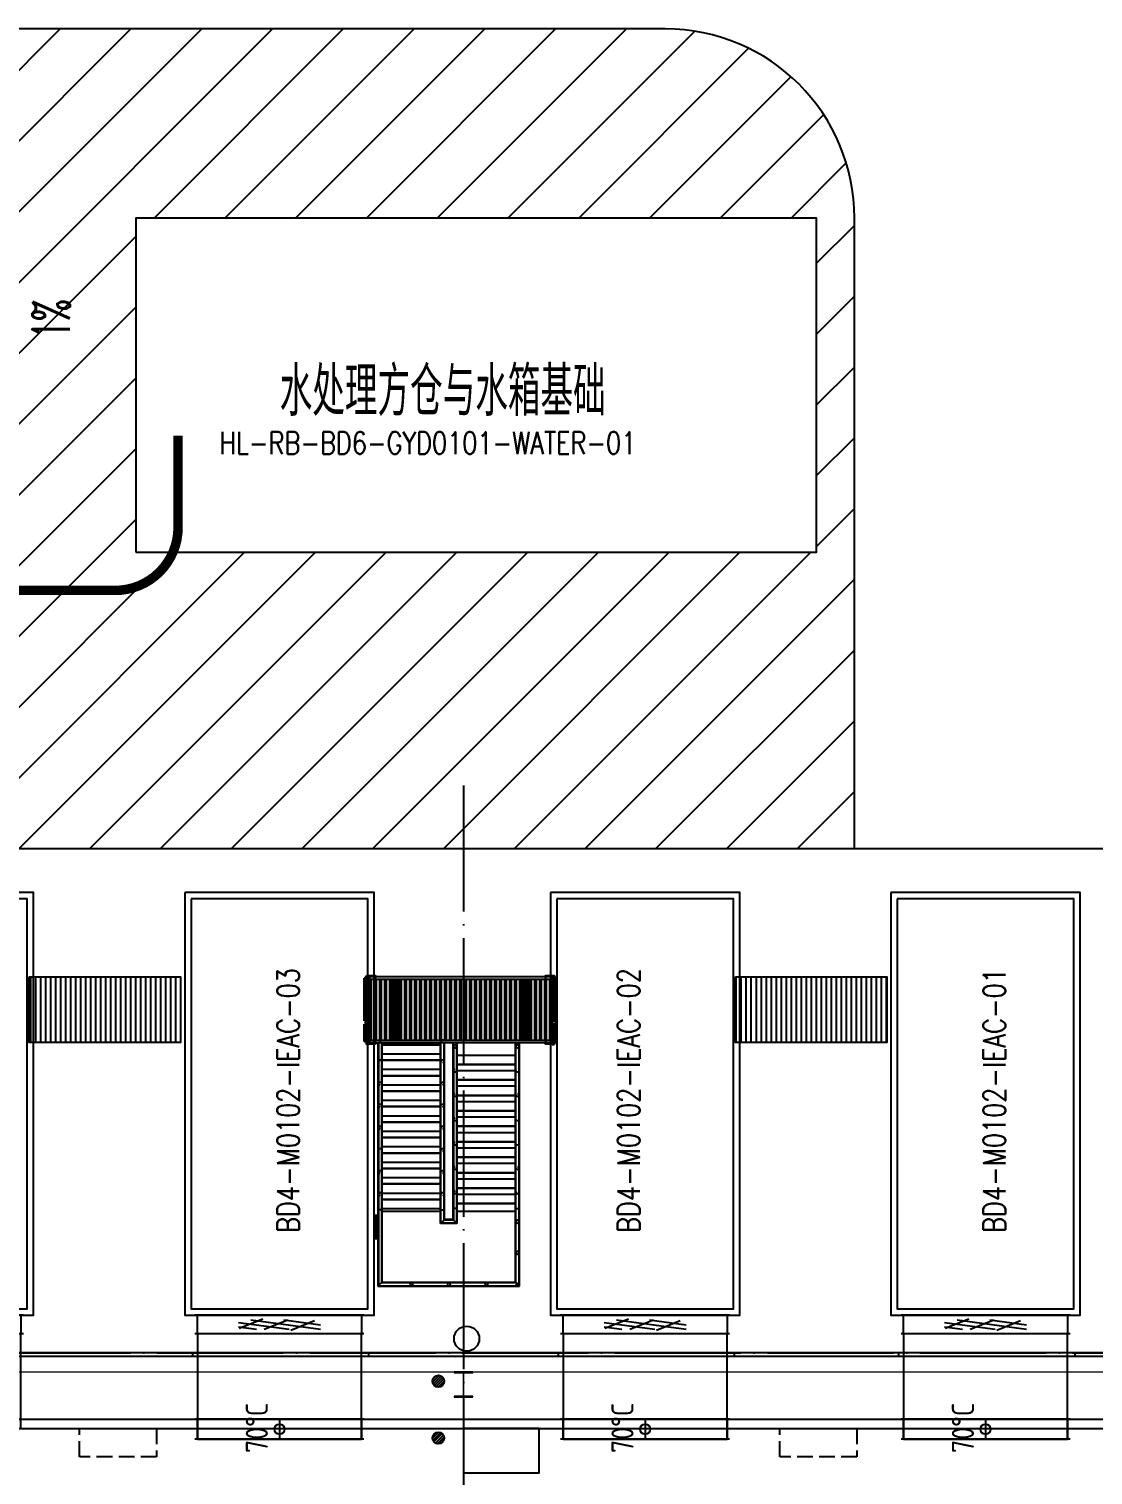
# Model space of a CAD drawing. Extents: x 758840 to 1108724, y -102573 to 143521.
# Drawn here: x 883239 to 900119, y 92899 to 115838 of the extents above; entities that cross this region are included whole.
import ezdxf
from ezdxf.xclip import XClip

# ---------------------------------------------------------------- set-up
doc = ezdxf.new("R2010")
doc.units = 0
doc.header["$LTSCALE"] = 1000
doc.header["$MEASUREMENT"] = 0
for name, pattern in [('CONTINOUS', [0]), ('DASH', [0.35, 0.25, -0.1]), ('DOTE', [2.4200000000000004, 2, -0.2, 0.02, -0.2])]:
    doc.linetypes.add(name, pattern=pattern)
for name, color, linetype in [('00-云线', 7, 'Continuous'), ('01-房间正式编号', 1, 'Continuous'), ('01装修-房间名称', 7, 'Continuous'), ('0400-EQUIP-新建地漏', 7, 'Continuous'), ('0410-暖通-设备-IEAC', 4, 'Continuous'), ('0412-暖通-设备-加湿除湿机', 3, 'Continuous'), ('AHU 维护平台', 7, 'Continuous'), ('AHU外墙洞口（原建筑底图没有，根据建筑剖面图绘制）', 3, 'Continuous'), ('DIM_SYMB', 3, 'Continuous'), ('DOTE', 8, 'DOTE'), ('DUCT-送风管', 4, 'Continuous'), ('DUCT-送风管端线', 2, 'Continuous'), ('GROUND', 31, 'Continuous'), ('PUB_HATCH', 8, 'Continuous'), ('PUB_TEXT', 7, 'Continuous'), ('ROAD', 2, 'Continuous'), ('VPIPE-雨水', 4, 'TG_Y'), ('WALL', 6, 'Continuous'), ('WALL-MOVE', 6, 'Continuous'), ('不锈钢水箱', 30, 'Continuous'), ('电缆沟', 2, 'Continuous')]:
    doc.layers.add(name, color=color, linetype=linetype)
doc.layers.add('细实线', color=3, linetype='Continuous', lineweight=5)
doc.layers.add('钢柱', color=51, linetype='Continuous', lineweight=13)
doc.styles.add('_TCH_DIM', font='SIMPLEX.shx', dxfattribs={"width": 0.8, "bigfont": 'GBCBIG.shx'})
doc.styles.add('SE_0.7_标注字体', font='gbenor.shx', dxfattribs={"bigfont": 'gbcbig.shx'})
doc.styles.add('TG_LINETYPE', font='SIMPLEX', dxfattribs={"width": 0.8, "height": 3.5, "bigfont": 'HZTXT'})
doc.styles.add('平面图B$0$HZ', font='romans.shx', dxfattribs={"width": 0.8, "bigfont": 'gbcbig.shx'})
doc.styles.add('设计说明', font='tssdeng.shx', dxfattribs={"width": 0.7, "bigfont": 'tssdchn.shx'})
doc.linetypes.add('TG_Y', pattern='A,2,-0.3,["Y",TG_LINETYPE,S=0.1,R=0,X=-0.23,Y=-0.15],0', length=2.3)

# ---------------------------------------------------------------- blocks, each defined once
blk = doc.blocks.new('260kW')
at = {"layer": '0410-暖通-设备-IEAC'}
for p, q in [((-1335010.373465737, -984143.235337165), (-1337690.373465737, -984143.235337165)), ((-1335010.373465737, -984443.4353371649), (-1337690.373465737, -984443.4353371649)), ((-1337650.373465737, -984443.535337165), (-1337650.373465737, -985943.135337165)), ((-1335050.373465737, -985943.135337165), (-1335050.373465737, -984443.535337165)), ((-1337650.373465737, -985943.135337165), (-1335050.373465737, -985943.135337165))]:
    blk.add_line(p, q, dxfattribs=at)
at = {"layer": '0410-暖通-设备-IEAC', "color": 2}
for p, q in [((-1337650.373465737, -984443.3353371649), (-1337650.373465737, -984143.3353371649)), ((-1335050.373465737, -984143.3353371649), (-1337650.373465737, -984143.3353371649)), ((-1337000.373465737, -984261.277498363), (-1336196.845129073, -984368.3353371649)), ((-1336990.098629114, -984350.9246106992), (-1336614.820954141, -984200.9246106992)), ((-1336802.678153993, -984218.3353371649), (-1335700.373465737, -984365.2005468173)), ((-1336591.852966748, -984368.3353371649), (-1336216.575291775, -984218.3353371649)), ((-1336282.678153993, -984218.3353371649), (-1335700.373465737, -984295.9185145145)), ((-1336170.986510559, -984380.52284409), (-1335795.708835586, -984230.52284409)), ((-1335050.373465737, -984143.3353371649), (-1335050.373465737, -984443.3353371649)), ((-1335050.373465737, -984443.3353371649), (-1337650.373465737, -984443.3353371649)), ((-1335050.373465737, -984443.535337165), (-1337650.373465737, -984443.535337165)), ((-1337000.373465737, -984330.5595306659), (-1336716.845129073, -984368.3353371649))]:
    blk.add_line(p, q, dxfattribs=at)
at = {"layer": '0410-暖通-设备-IEAC'}
for points in [[(-1337850.373465737, -977443.135337165), (-1337850.373465737, -984143.135337165), (-1334850.373465737, -984143.135337165), (-1334850.373465737, -977443.135337165)], [(-1337750.373465737, -977543.135337165), (-1337750.373465737, -984043.135337165), (-1334950.373465737, -984043.135337165), (-1334950.373465737, -977543.135337165)]]:
    blk.add_lwpolyline(points, close=True, dxfattribs=at)
blk = doc.blocks.new('00000593Cent')
at = {"lineweight": -2}
blk.add_line((-218.75, 0), (218.75, 0), dxfattribs=at)
at = {"color": 0, "linetype": 'ByBlock', "lineweight": -2}
blk.add_circle((0, 0), 125, dxfattribs=at)
blk = doc.blocks.new('00000593Body')
at = {"color": 0, "linetype": 'ByBlock', "lineweight": -2}
for p, q in [((250, 500), (-250, 500)), ((-250, -500), (-249.9999999999964, 500)), ((250, -500), (250.0000000000036, 500)), ((-250, -500), (250, -500))]:
    blk.add_line(p, q, dxfattribs=at)
blk = doc.blocks.new('0410-暖通-阀门-IEAC-FHF')
at = {"layer": '0410-暖通-设备-IEAC', "color": 2}
for p, q in [((1084509.51110835, 89572.4367378786, 800.0000000000003), (1081829.51110835, 89572.4367378786, 800.0000000000003)), ((1084509.51110835, 89252.4367378786, 800.0000000000003), (1081829.51110835, 89252.4367378786, 800.0000000000003))]:
    blk.add_line(p, q, dxfattribs=at)
at = {"layer": '0410-暖通-设备-IEAC'}
blk.add_line((1081869.51110835, 89252.4367378786, 800.0000000000003), (1084469.51110835, 89252.4367378786, 800.0000000000003), dxfattribs=at)
at = {"layer": 'DUCT-送风管'}
for p, q in [((1081869.51110835, 89252.43673787836), (1081869.51110835, 89572.43673787836)), ((1084469.51110835, 89572.43673787836), (1084469.51110835, 89252.43673787836))]:
    blk.add_line(p, q, dxfattribs=at)
at = {"layer": 'DUCT-送风管端线'}
for p, q in [((1084469.51110835, 89572.43673787836), (1081869.51110835, 89572.43673787836)), ((1084469.51110835, 89252.43673787836), (1081869.51110835, 89252.43673787836))]:
    blk.add_line(p, q, dxfattribs=at)
at = {"layer": '0410-暖通-设备-IEAC', "xscale": 0.64, "rotation": 270}
for name, yscale in [('00000593Body', 2.6), ('00000593Cent', 0.64)]:
    blk.add_blockref(name, (1083169.51110835, 89412.43673787836, 4250), dxfattribs=dict(at, yscale=yscale))
at = {"layer": '0410-暖通-设备-IEAC', "style": 'SE_0.7_标注字体'}
blk.add_text('70%%dC', height=350, rotation=90, dxfattribs=at).set_placement((1082985.694062343, 89034.77454669029, 4250))
blk = doc.blocks.new('A$C11CF0771')
at = {"layer": '0410-暖通-设备-IEAC', "color": 2}
for p in [(1305930.373465737, 974543.1353371604), (1311330.373465737, 974543.1353371604), (1317130.373465737, 974543.1353371604), (1322530.373465737, 974543.1353371604)]:
    blk.add_blockref('260kW', p, dxfattribs=at)
at = {"layer": '0410-暖通-设备-IEAC', "color": 3, "lineweight": 0}
for p in [(-1108189.51110835, -100822.4171715319, -1600.000000000001), (-1102389.51110835, -100822.4171715319, -1600.000000000001), (-1096989.51110835, -100822.4171715319, -1600.000000000001)]:
    blk.add_blockref('0410-暖通-阀门-IEAC-FHF', p, dxfattribs=at)
blk = doc.blocks.new('A$C1111147D')
at = {"layer": 'AHU外墙洞口（原建筑底图没有，根据建筑剖面图绘制）'}
for points in [[(97799.9996314433, -849.9999999998108), (100599.9996314433, -849.9999999998108), (100599.9996314433, -799.9999999998399), (97799.9996314433, -799.9999999998399)], [(103600, -850.0000000242289), (106400, -850.0000000242289), (106400, -800.000000024258), (103600, -800.000000024258)], [(108999.9996314433, -849.9999999997817), (111799.9996314433, -849.9999999997817), (111799.9996314433, -799.9999999998108), (108999.9996314433, -799.9999999998108)]]:
    blk.add_lwpolyline(points, close=True, dxfattribs=at)
blk = doc.blocks.new('新增地漏')
at = {"layer": '0400-EQUIP-新建地漏'}
h = blk.add_hatch(dxfattribs=at)
h.set_pattern_fill('ANSI31', color=2, scale=20)
h.set_pattern_definition([(45, (0, 0), (-22.45064030267288, 22.45064030267288), [])])
edge = h.paths.add_edge_path()
edge.add_arc((627718.4331545387, 46449.69301702385), 100, 0, 360)
at = {"layer": '0400-EQUIP-新建地漏', "color": 2}
blk.add_circle((627718.4331545387, 46449.69301702385), 100, dxfattribs=at)
blk = doc.blocks.new('A$C3F5E52AE')
at = {"layer": '0400-EQUIP-新建地漏', "xscale": 0.9400000000000001, "yscale": 0.9400000000000001, "zscale": 0.9400000000000001}
for p in [(-587594.1816023604, -38975.25557966554), (-587594.1816023604, -39875.25554076985)]:
    blk.add_blockref('新增地漏', p, dxfattribs=at)
blk = doc.blocks.new('AHU 维护平台')
at = {"layer": 'AHU 维护平台', "linetype": 'CONTINOUS'}
h = blk.add_hatch(dxfattribs=at)
h.set_pattern_fill('ANSI31', color=8, scale=50, angle=315)
h.set_pattern_definition([(90, (-925291.3990593976, 574888.7421543503), (-79.375, 4.860316984116058e-15), [])])
h.paths.add_polyline_path([(20886.84609966888, 1156.754446182167), (23286.84609966888, 1156.754446182167), (23286.84609966888, 2198.586325642886), (20886.84609966888, 2198.586325642886)])
h.paths.add_polyline_path([(43286.84609966876, 1156.754446182167), (45686.84609966876, 1156.754446182167), (45686.84609966876, 2198.586325642886), (43286.84609966876, 2198.586325642886)])
h.paths.add_polyline_path([(26286.84609966888, 1156.754446182167), (29086.84609966888, 1156.754446182167), (29086.84609966888, 2198.586325642886), (26286.84609966888, 2198.586325642886)])
h.paths.add_polyline_path([(15086.84609966876, 1156.754446182167), (17886.84609966876, 1156.754446182167), (17886.84609966876, 2198.586325642886), (15086.84609966876, 2198.586325642886)])
h.paths.add_polyline_path([(32086.84609966876, 1156.754446182167), (34486.84609966876, 1156.754446182167), (34486.84609966876, 2198.586325642886), (32086.84609966876, 2198.586325642886)])
at = {"layer": 'AHU 维护平台', "color": 8, "linetype": 'Continuous'}
for p, q in [((37615.71207905002, 6062.019570592442), (39863.92778087396, 6062.019570592442)), ((37615.71207905002, 2198.586325642886), (37615.71207905002, 6062.019570592442)), ((37624.63356993021, 2198.586818706826), (37624.63356993021, 6052.748422967969)), ((37626.54590243357, 6051.193294018274), (37624.63434970332, 6053.098079712247)), ((37624.98322667449, 6053.098079712247), (39854.90197427827, 6053.098079712247)), ((37674.19662838103, 6003.534241488553), (37672.28507565102, 6005.439027182525)), ((37673.84775140986, 6003.534241488553), (39805.54710597661, 6003.534241488553)), ((37674.19740815391, 2198.585832579061), (37674.19740815391, 6003.883898232831)), ((37679.15379197628, 5998.577857666183), (39800.4860679477, 5998.577857666183)), ((37679.15379197628, 2198.586325642886), (37679.15379197628, 5998.577857666183)), ((39800.4860679477, 5998.577857666183), (39800.4860679477, 2201.424266771181)), ((39805.44245179684, 6003.535123425536), (39824.24081364786, 6022.332603366114)), ((39805.44245177007, 6003.638895694981), (39805.44245177007, 2257.499348546495)), ((39836.2084037835, 6034.300193501753), (39855.0062899671, 6053.097205794416)), ((39855.00628999365, 6052.993763996521), (39855.00628999365, 2257.499348546495)), ((39863.92778087396, 6062.019570592442), (39863.92778087396, 2201.424266771181)), ((37585.9737761158, 5320.116856967332), (37585.9737761158, 4923.606151178246)), ((38868.68590934342, 5066.777699061902), (38610.95395058056, 5066.777699061902)), ((38610.95395058056, 5066.777699061902), (38610.95395058056, 2198.586325642886)), ((38615.91033440293, 5061.814026326989), (38616.21380831057, 5061.517841332126)), ((38615.91033440293, 5061.518348294077), (38615.91033440293, 2198.585832579061)), ((38863.37971935445, 5061.821315239649), (38616.21330134838, 5061.821315239649)), ((38626.17107320111, 5051.55857921741), (38634.06043076224, 5043.671218880219)), ((38857.21739333624, 5055.326044083107), (38852.90613675409, 5050.988822857849)), ((38863.72952552105, 2257.499348546495), (38863.72952552105, 5061.471509072697)), ((38868.68590934342, 2201.424266771181), (38868.68590934342, 5066.777699061902)), ((37624.63356993021, 4871.632065625978), (37615.71207905002, 4871.632065625978)), ((37674.19740815391, 4871.632065625978), (38615.91033440293, 4871.632065625978)), ((37679.15379197628, 4828.871275588521), (38610.95395058056, 4828.871275588521)), ((38634.06043076224, 5043.671218880219), (38638.44269416342, 5039.316436706576)), ((38638.44269416342, 5039.316436706576), (38640.69225351466, 5037.039396127802)), ((38640.69225351466, 5037.039396127802), (38642.94211426959, 5034.762030771468)), ((38642.94211426959, 5034.762030771468), (38655.21627178416, 5022.517385706771)), ((38814.51549346454, 5012.257477015955), (38665.17120568128, 5012.257477015955)), ((38665.1717117948, 5012.559937847662), (38665.47417262662, 5012.264765928616)), ((38665.47417262662, 5012.560443961178), (38665.47417262662, 2198.586818706826)), ((38665.47417262662, 4871.632065625978), (38674.39566350682, 4871.632065625978)), ((38805.24419641716, 5003.33598613576), (38674.39566350682, 5003.33598613576)), ((38674.39566350682, 5003.33598613576), (38674.39566350682, 2198.586325642886)), ((38805.24419641716, 2201.424266771181), (38805.24419641716, 5003.33598613576)), ((38814.16568729747, 2257.499348546495), (38814.16568729747, 5012.607283182908)), ((38824.98907606467, 5023.089969397639), (38820.67781948252, 5018.752748172381)), ((38868.68590934342, 4871.632065625978), (39800.4860679477, 4871.632065625978)), ((37679.15379197628, 4685.136144740041), (38610.95395058056, 4685.136144740041)), ((37679.15379197628, 4680.179760917556), (38610.95395058056, 4680.179760917556)), ((38814.1656872977, 4805.936020840425), (38805.24419641716, 4805.936020840425)), ((38868.68590934342, 4805.936020840425), (38863.72952552105, 4805.936020840425)), ((39800.4860679477, 4756.891062203795), (38868.68590934342, 4756.891062203795)), ((39800.4860679477, 4751.934678381425), (38868.68590934342, 4751.934678381425)), ((39800.4860679477, 4608.199547532946), (38868.68590934342, 4608.199547532946)), ((39800.4860679477, 4805.936020840425), (39805.4424517703, 4805.936020840425)), ((39855.00628999365, 4805.936020840425), (39863.92778087396, 4805.936020840425)), ((37679.15379197628, 4583.542792821536), (38610.95395058056, 4583.542792821536)), ((37679.15379197628, 4439.80766197294), (38610.95395058056, 4439.80766197294)), ((37679.15379197628, 4434.851278150571), (38610.95395058056, 4434.851278150571)), ((39800.4860679477, 4511.562579436926), (38868.68590934342, 4511.562579436926)), ((39800.4860679477, 4506.606195614673), (38868.68590934342, 4506.606195614673)), ((39800.4860679477, 4362.871064766077), (38868.68590934342, 4362.871064766077)), ((37679.15379197628, 4338.214310054667), (38610.95395058056, 4338.214310054667)), ((37679.15379197628, 4194.479179206188), (38610.95395058056, 4194.479179206188)), ((37679.15379197628, 4189.522795383818), (38610.95395058056, 4189.522795383818)), ((39800.4860679477, 4266.234096669941), (38868.68590934342, 4266.234096669941)), ((39800.4860679477, 4261.277712847572), (38868.68590934342, 4261.277712847572)), ((37679.15379197628, 4092.885827287682), (38610.95395058056, 4092.885827287682)), ((37679.15379197628, 3949.150696439086), (38610.95395058056, 3949.150696439086)), ((37679.15379197628, 3944.194312616717), (38610.95395058056, 3944.194312616717)), ((39800.4860679477, 4117.542581999092), (38868.68590934342, 4117.542581999092)), ((39800.4860679477, 4020.905613902956), (38868.68590934342, 4020.905613902956)), ((39800.4860679477, 4015.949230080587), (38868.68590934342, 4015.949230080587)), ((37679.15379197628, 3847.557344520581), (38610.95395058056, 3847.557344520581)), ((37679.15379197628, 3703.822213672101), (38610.95395058056, 3703.822213672101)), ((37679.15379197628, 3698.865829849732), (38610.95395058056, 3698.865829849732)), ((39800.4860679477, 3872.214099231991), (38868.68590934342, 3872.214099231991)), ((39800.4860679477, 3775.577131136088), (38868.68590934342, 3775.577131136088)), ((39800.4860679477, 3770.620747313835), (38868.68590934342, 3770.620747313835)), ((37679.15379197628, 3602.228861753829), (38610.95395058056, 3602.228861753829)), ((37679.15379197628, 3458.493730905233), (38610.95395058056, 3458.493730905233)), ((37679.15379197628, 3453.53734708298), (38610.95395058056, 3453.53734708298)), ((39800.4860679477, 3626.885616465239), (38868.68590934342, 3626.885616465239)), ((39800.4860679477, 3530.248648369103), (38868.68590934342, 3530.248648369103)), ((39800.4860679477, 3525.292264546966), (38868.68590934342, 3525.292264546966)), ((37679.15379197628, 3356.900378986727), (38610.95395058056, 3356.900378986727)), ((37679.15379197628, 3213.165248138248), (38610.95395058056, 3213.165248138248)), ((39800.4860679477, 3381.557133698137), (38868.68590934342, 3381.557133698137)), ((39800.4860679477, 3284.920165602351), (38868.68590934342, 3284.920165602351)), ((39800.4860679477, 3279.963781779865), (38868.68590934342, 3279.963781779865)), ((37679.15379197628, 3208.208864315879), (38610.95395058056, 3208.208864315879)), ((37679.15379197628, 3111.571896219742), (38610.95395058056, 3111.571896219742)), ((39800.4860679477, 3136.228650931385), (38868.68590934342, 3136.228650931385)), ((39800.4860679477, 3039.591682835249), (38868.68590934342, 3039.591682835249)), ((39800.4860679477, 3034.63529901288), (38868.68590934342, 3034.63529901288)), ((37679.15379197628, 2967.836765371263), (38610.95395058056, 2967.836765371263)), ((37679.15379197628, 2962.880381548894), (38610.95395058056, 2962.880381548894)), ((37679.15379197628, 2866.24341345299), (38610.95395058056, 2866.24341345299)), ((39800.4860679477, 2890.9001681644), (38868.68590934342, 2890.9001681644)), ((39800.4860679477, 2794.263200068497), (38868.68590934342, 2794.263200068497)), ((39800.4860679477, 2789.306816246128), (38868.68590934342, 2789.306816246128)), ((37679.15379197628, 2722.508282604394), (38610.95395058056, 2722.508282604394)), ((37679.15379197628, 2717.551898782025), (38610.95395058056, 2717.551898782025)), ((37679.15379197628, 2620.914930686122), (38610.95395058056, 2620.914930686122)), ((39800.4860679477, 2645.571685397532), (38868.68590934342, 2645.571685397532)), ((39800.4860679477, 2548.934717301396), (38868.68590934342, 2548.934717301396)), ((39800.4860679477, 2543.978333479026), (38868.68590934342, 2543.978333479026)), ((37679.15379197628, 2477.179799837642), (38610.95395058056, 2477.179799837642)), ((37679.15379197628, 2472.223416015273), (38610.95395058056, 2472.223416015273)), ((37679.15379197628, 2375.586447919137), (38610.95395058056, 2375.586447919137)), ((39800.4860679477, 2400.243202630547), (38868.68590934342, 2400.243202630547)), ((37414.97853424447, 2178.760790353524), (37397.63119086623, 2178.760790353524)), ((37397.63119086623, 2178.760790353524), (37397.63119086623, 1904.375381947379)), ((37437.28226144519, 2198.586325642886), (37417.45672615571, 2198.586325642886)), ((37417.45672615571, 2198.586325642886), (37417.45672615571, 1156.754446182167)), ((37486.84609966888, 2178.760790353524), (37417.45672615571, 2178.760790353524)), ((37421.44285567012, 2210.481646816595), (37433.29613193055, 2210.481646816595)), ((37427.36949380045, 2204.533986229799), (37427.36949380045, 2210.481646816595)), ((37427.36949380045, 2204.533986229799), (37576.0610084713, 2204.533986229799)), ((37433.29613193055, 2210.481646816595), (37576.06100847106, 2210.481646816595)), ((37433.31715438724, 2216.429307403509), (37576.0610084713, 2216.429307403509)), ((37439.76045335643, 2229.315905341646), (37437.28226144519, 2229.315905341646)), ((37437.28226144519, 2204.533986229799), (37437.28226144519, 1904.375381947379)), ((37439.76045335643, 2216.429307403509), (37439.76045335643, 2229.315905341646)), ((37439.76045335643, 1904.375381947379), (37439.76045335643, 2204.533986229799)), ((37469.9943946728, 2229.315905341646), (37440.75173012086, 2229.315905341646)), ((37440.75173012086, 2229.315905341646), (37440.75173012086, 2216.429307403509)), ((37440.75173012086, 2204.533986229799), (37440.75173012086, 1904.375381947379)), ((37466.52492599713, 2229.315905341646), (37466.52492599713, 2216.429307403509)), ((37466.52492599713, 2204.533986229799), (37466.52492599713, 1352.035968783312)), ((37469.9943946728, 2229.315905341646), (37469.9943946728, 2216.429307403509)), ((37469.9943946728, 2204.533986229799), (37469.9943946728, 1352.035968783312)), ((37486.84609966888, 2198.586325642886), (37674.16915429593, 2198.586325642886)), ((37486.84609966888, 2198.586325642886), (37486.84609966888, 1156.754446182167)), ((37486.84609966888, 2158.935255064047), (40361.54871663917, 2158.935255064047)), ((37506.67163495824, 1196.405516761122), (37506.67163495824, 2158.935255064047)), ((37546.3227055372, 2204.533986229799), (37546.3227055372, 2216.429307403509)), ((37566.14824082633, 2158.935255064047), (37566.14824082633, 1196.405516761122)), ((37570.1133478845, 2204.533986229799), (37570.1133478845, 2198.586325642886)), ((37576.06100847106, 2210.481646816595), (37576.06100847106, 1144.859125008574)), ((37582.00866905821, 2210.481646816595), (37582.00866905821, 2198.586325642886)), ((37585.9737761158, 1196.405516761122), (37585.9737761158, 2158.935255064047)), ((37645.45038198424, 2158.935255064047), (37645.45038198424, 1196.405516761122)), ((37655.36314962897, 2198.586325642886), (37655.36314962897, 2158.935255064047)), ((37665.27591727371, 1196.405516761122), (37665.27591727371, 2158.935255064047)), ((37674.19740815391, 2198.586325642886), (38615.91033440293, 2198.586325642886)), ((37679.15379197628, 2231.851317070657), (38610.95395058056, 2231.851317070657)), ((37679.15379197628, 2226.894933248172), (38610.95395058056, 2226.894933248172)), ((37724.75252314203, 2158.935255064047), (37724.75252314203, 1196.405516761122)), ((37744.57805843139, 1196.405516761122), (37744.57805843139, 2158.935255064047)), ((37804.05466429982, 2158.935255064047), (37804.05466429982, 1196.405516761122)), ((37823.8801995893, 1196.405516761122), (37823.8801995893, 2158.935255064047)), ((37853.61850252352, 2158.935255064047), (37853.61850252352, 1196.405516761122)), ((37853.61850252352, 2119.284184485092), (37883.35680545762, 2119.284184485092)), ((37883.35680545762, 2158.935255064047), (37883.35680545762, 1196.405516761122)), ((37903.18234074709, 1196.405516761122), (37903.18234074709, 2158.935255064047)), ((37903.18234074709, 2119.284184485092), (37932.92064368119, 2119.284184485092)), ((37932.92064368119, 1196.405516761122), (37932.92064368119, 2158.935255064047)), ((37962.65894661541, 2158.935255064047), (37962.65894661541, 1196.405516761122)), ((37982.48448190489, 1196.405516761122), (37982.48448190489, 2158.935255064047)), ((38041.96108777332, 2158.935255064047), (38041.96108777332, 1196.405516761122)), ((38061.78662306268, 1196.405516761122), (38061.78662306268, 2158.935255064047)), ((38121.263228931, 2158.935255064047), (38121.263228931, 1196.405516761122)), ((38141.08876422048, 1196.405516761122), (38141.08876422048, 2158.935255064047)), ((38200.56537008891, 2158.935255064047), (38200.56537008891, 1196.405516761122)), ((38220.39090537839, 1196.405516761122), (38220.39090537839, 2158.935255064047)), ((38279.8675112467, 2158.935255064047), (38279.8675112467, 1196.405516761122)), ((38299.69304653606, 1196.405516761122), (38299.69304653606, 2158.935255064047)), ((38359.1696524045, 2158.935255064047), (38359.1696524045, 1196.405516761122)), ((38378.99518769397, 1196.405516761122), (38378.99518769397, 2158.935255064047)), ((38438.47179356229, 2158.935255064047), (38438.47179356229, 1196.405516761122)), ((38458.29732885177, 1196.405516761122), (38458.29732885177, 2158.935255064047)), ((38517.77393472008, 2158.935255064047), (38517.77393472008, 1196.405516761122)), ((38537.59947000956, 1196.405516761122), (38537.59947000956, 2158.935255064047)), ((38597.07607587799, 2158.935255064047), (38597.07607587799, 1196.405516761122)), ((38615.93858826114, 2198.586325642886), (40361.54871663917, 2198.586325642886)), ((38616.90161116736, 1196.405516761122), (38616.90161116736, 2158.935255064047)), ((38626.81437881209, 2198.586325642886), (38626.81437881209, 2158.935255064047)), ((38640.69225351466, 2142.511243867688), (38640.69225351466, 2158.935255064047)), ((38676.37821703567, 2158.935255064047), (38676.37821703567, 1196.405516761122)), ((38696.20375232515, 1196.405516761122), (38696.20375232515, 2158.935255064047)), ((38755.68035819358, 2158.935255064047), (38755.68035819358, 1196.405516761122)), ((38775.50589348306, 1196.405516761122), (38775.50589348306, 2158.935255064047)), ((38868.68590934342, 2201.424266771181), (38805.24419641716, 2201.424266771181)), ((38834.98249935138, 2158.935255064047), (38834.98249935138, 1196.405516761122)), ((38854.80803464085, 1196.405516761122), (38854.80803464085, 2158.935255064047)), ((38914.28464050917, 2158.935255064047), (38914.28464050917, 1196.405516761122)), ((38934.11017579865, 1196.405516761122), (38934.11017579865, 2158.935255064047)), ((38993.58678166696, 2158.935255064047), (38993.58678166696, 1196.405516761122)), ((39013.41231695644, 1196.405516761122), (39013.41231695644, 2158.935255064047)), ((39072.88892282476, 2158.935255064047), (39072.88892282476, 1196.405516761122)), ((39092.71445811423, 1196.405516761122), (39092.71445811423, 2158.935255064047)), ((39152.19106398267, 2158.935255064047), (39152.19106398267, 1196.405516761122)), ((39172.01659927203, 1196.405516761122), (39172.01659927203, 2158.935255064047)), ((39231.49320514034, 2158.935255064047), (39231.49320514034, 1196.405516761122)), ((39251.31874042982, 1196.405516761122), (39251.31874042982, 2158.935255064047)), ((39310.79534629826, 2158.935255064047), (39310.79534629826, 1196.405516761122)), ((39330.62088158773, 1196.405516761122), (39330.62088158773, 2158.935255064047)), ((39390.09748745605, 2158.935255064047), (39390.09748745605, 1196.405516761122)), ((39409.92302274553, 1196.405516761122), (39409.92302274553, 2158.935255064047)), ((39469.39962861384, 2158.935255064047), (39469.39962861384, 1196.405516761122)), ((39489.22516390332, 1196.405516761122), (39489.22516390332, 2158.935255064047)), ((39548.70176977164, 2158.935255064047), (39548.70176977164, 1196.405516761122)), ((39568.52730506111, 1196.405516761122), (39568.52730506111, 2158.935255064047)), ((39628.00391092943, 2158.935255064047), (39628.00391092943, 1196.405516761122)), ((39647.82944621891, 1196.405516761122), (39647.82944621891, 2158.935255064047)), ((39707.30605208734, 2158.935255064047), (39707.30605208734, 1196.405516761122)), ((39727.13158737682, 1196.405516761122), (39727.13158737682, 2158.935255064047)), ((39786.60819324513, 2158.935255064047), (39786.60819324513, 1196.405516761122)), ((39800.4860679477, 2201.424266771181), (39863.92778087396, 2201.424266771181)), ((39806.4337285345, 1196.405516761122), (39806.4337285345, 2158.935255064047)), ((39865.91033440293, 2158.935255064047), (39865.91033440293, 1196.405516761122)), ((39885.73586969241, 1196.405516761122), (39885.73586969241, 2158.935255064047)), ((39915.47417262662, 2158.935255064047), (39915.47417262662, 1196.405516761122)), ((39945.21247556072, 2119.284184485092), (39915.47417262662, 2119.284184485092)), ((39945.21247556072, 2158.935255064047), (39945.21247556072, 1196.405516761122)), ((39965.0380108502, 1196.405516761122), (39965.0380108502, 2158.935255064047)), ((39994.7763137843, 2119.284184485092), (39965.0380108502, 2119.284184485092)), ((39994.7763137843, 1196.405516761122), (39994.7763137843, 2158.935255064047)), ((40024.51461671852, 2158.935255064047), (40024.51461671852, 1196.405516761122)), ((40044.34015200799, 1196.405516761122), (40044.34015200799, 2158.935255064047)), ((40103.81675787631, 2158.935255064047), (40103.81675787631, 1196.405516761122)), ((40123.64229316579, 1196.405516761122), (40123.64229316579, 2158.935255064047)), ((40183.1188990341, 2158.935255064047), (40183.1188990341, 1196.405516761122)), ((40202.94443432358, 1196.405516761122), (40202.94443432358, 2158.935255064047)), ((40262.42104019201, 2158.935255064047), (40262.42104019201, 1196.405516761122)), ((40266.38614724984, 2198.586325642886), (40266.38614724984, 2210.481646816595)), ((40272.33380783675, 2216.429307403509), (40415.0776619208, 2216.429307403509)), ((40272.33380783675, 2210.481646816595), (40421.0253225076, 2210.481646816595)), ((40272.33380783675, 1144.859125008574), (40272.33380783675, 2210.481646816595)), ((40272.33380783675, 2204.533986229799), (40421.0253225076, 2204.533986229799)), ((40278.28146842355, 2198.586325642886), (40278.28146842355, 2204.533986229799)), ((40282.24657548149, 1196.405516761122), (40282.24657548149, 2158.935255064047)), ((40302.07211077085, 2204.533986229799), (40302.07211077085, 2216.429307403509)), ((40341.72318134981, 2158.935255064047), (40341.72318134981, 1196.405516761122)), ((40361.54871663917, 2198.586325642886), (40361.54871663917, 1156.754446182167)), ((40430.93809015234, 2178.760790353524), (40361.54871663917, 2178.760790353524)), ((40378.40042163525, 2229.315905341646), (40407.64308618719, 2229.315905341646)), ((40378.40042163525, 2216.429307403509), (40378.40042163525, 2229.315905341646)), ((40378.40042163525, 1352.035968783312), (40378.40042163525, 2204.533986229799)), ((40381.86989031092, 2216.429307403509), (40381.86989031092, 2229.315905341646)), ((40381.86989031092, 1352.035968783312), (40381.86989031092, 2204.533986229799)), ((40407.64308618719, 2216.429307403509), (40407.64308618719, 2229.315905341646)), ((40407.64308618719, 1904.375381947379), (40407.64308618719, 2204.533986229799)), ((40408.63436295162, 2229.315905341646), (40411.11255486286, 2229.315905341646)), ((40408.63436295162, 2229.315905341646), (40408.63436295162, 2216.429307403509)), ((40408.63436295162, 2204.533986229799), (40408.63436295162, 1904.375381947379)), ((40411.11255486286, 1904.375381947379), (40411.11255486286, 2204.533986229799)), ((40430.93809015234, 2198.586325642886), (40411.11255486286, 2198.586325642886)), ((40421.0253225076, 2210.481646816595), (40426.95196063793, 2210.481646816595)), ((40421.0253225076, 2204.533986229799), (40421.0253225076, 2210.481646816595)), ((40430.93809015234, 1156.754446182167), (40430.93809015234, 2198.586325642886)), ((40450.76362544182, 2178.760790353524), (40433.41628206347, 2178.760790353524)), ((40450.76362544182, 1904.375381947379), (40450.76362544182, 2178.760790353524)), ((37397.63119086623, 1852.333351812558), (37397.63119086623, 1176.579981471645)), ((37464.54237246816, 1904.375381947379), (37417.45672615571, 1904.375381947379)), ((37464.54237246816, 1899.418998125009), (37417.45672615571, 1899.418998125009)), ((37464.54237246816, 1855.802820488228), (37417.45672615571, 1855.802820488228)), ((37464.54237246816, 1852.333351812558), (37417.45672615571, 1852.333351812558)), ((37437.28226144519, 1352.035968783312), (37437.28226144519, 1852.333351812558)), ((37439.76045335643, 1352.035968783312), (37439.76045335643, 1852.333351812558)), ((37440.75173012086, 1852.333351812558), (37440.75173012086, 1352.035968783312)), ((37464.54237246816, 1904.375381947379), (37464.54237246816, 1855.802820488228)), ((37464.54237246816, 1852.333351812558), (37464.54237246816, 1855.802820488228)), ((40430.93809015234, 1904.375381947379), (40383.85244383989, 1904.375381947379)), ((40383.85244383989, 1904.375381947379), (40383.85244383989, 1855.802820488228)), ((40430.93809015234, 1899.418998125009), (40383.85244383989, 1899.418998125009)), ((40430.93809015234, 1855.802820488228), (40383.85244383989, 1855.802820488228)), ((40383.85244383989, 1852.333351812558), (40383.85244383989, 1855.802820488228)), ((40430.93809015234, 1852.333351812558), (40383.85244383989, 1852.333351812558)), ((40407.64308618719, 1352.035968783312), (40407.64308618719, 1852.333351812558)), ((40408.63436295162, 1852.333351812558), (40408.63436295162, 1352.035968783312)), ((40411.11255486286, 1852.333351812558), (40411.11255486286, 1352.035968783312)), ((40450.76362544182, 1176.579981471645), (40450.76362544182, 1852.333351812558)), ((37853.61850252352, 1677.670385912526), (37883.35680545762, 1677.670385912526)), ((37903.18234074709, 1677.670385912526), (37932.92064368119, 1677.670385912526)), ((39945.21247556072, 1677.670385912526), (39915.47417262662, 1677.670385912526)), ((39994.7763137843, 1677.670385912526), (39965.0380108502, 1677.670385912526)), ((37397.63119086623, 1176.579981471645), (37414.97853424447, 1176.579981471645)), ((37437.28226144519, 1353.027245547739), (37417.45672615571, 1353.027245547739)), ((37437.28226144519, 1293.550639679423), (37417.45672615571, 1293.550639679423)), ((37417.45672615571, 1176.579981471645), (37486.84609966888, 1176.579981471645)), ((37437.28226144519, 1156.754446182167), (37417.45672615571, 1156.754446182167)), ((37418.44800292025, 1352.035968783312), (37434.80406953394, 1352.035968783312)), ((37427.36949380045, 1293.550639679423), (37427.36949380045, 1353.027245547739)), ((37576.0610084713, 1150.80678559537), (37427.36949380045, 1150.80678559537)), ((37427.36949380045, 1150.80678559537), (37427.36949380045, 1144.859125008574)), ((37439.76045335643, 1352.035968783312), (37437.28226144519, 1352.035968783312)), ((37437.28226144519, 1293.550639679423), (37437.28226144519, 1150.80678559537)), ((37439.76045335643, 1292.559362914879), (37437.28226144519, 1292.559362914879)), ((37439.76045335643, 1150.80678559537), (37439.76045335643, 1292.559362914879)), ((37469.9943946728, 1352.035968783312), (37440.75173012086, 1352.035968783312)), ((37469.9943946728, 1292.559362914879), (37440.75173012086, 1292.559362914879)), ((37440.75173012086, 1292.559362914879), (37440.75173012086, 1150.80678559537)), ((37463.55109570362, 1352.035968783312), (37463.55109570362, 1292.559362914879)), ((37466.52492599713, 1292.559362914879), (37466.52492599713, 1150.80678559537)), ((37467.0205643794, 1292.559362914879), (37467.0205643794, 1352.035968783312)), ((37469.9943946728, 1292.559362914879), (37469.9943946728, 1150.80678559537)), ((40361.54871663917, 1196.405516761122), (37486.84609966888, 1196.405516761122)), ((40361.54871663917, 1156.754446182167), (37486.84609966888, 1156.754446182167)), ((37546.3227055372, 1150.80678559537), (37546.3227055372, 1138.911464421661)), ((37570.1133478845, 1156.754446182167), (37570.1133478845, 1150.80678559537)), ((37582.00866905821, 1156.754446182167), (37582.00866905821, 1144.859125008574)), ((37853.61850252352, 1236.056587339961), (37883.35680545762, 1236.056587339961)), ((37903.18234074709, 1236.056587339961), (37932.92064368119, 1236.056587339961)), ((39945.21247556072, 1236.056587339961), (39915.47417262662, 1236.056587339961)), ((39994.7763137843, 1236.056587339961), (39965.0380108502, 1236.056587339961)), ((40266.38614724984, 1144.859125008574), (40266.38614724984, 1156.754446182167)), ((40421.0253225076, 1150.80678559537), (40272.33380783675, 1150.80678559537)), ((40278.28146842355, 1150.80678559537), (40278.28146842355, 1156.754446182167)), ((40302.07211077085, 1150.80678559537), (40302.07211077085, 1138.911464421661)), ((40361.54871663917, 1176.579981471645), (40430.93809015234, 1176.579981471645)), ((40378.40042163525, 1352.035968783312), (40407.64308618719, 1352.035968783312)), ((40378.40042163525, 1292.559362914879), (40407.64308618719, 1292.559362914879)), ((40378.40042163525, 1150.80678559537), (40378.40042163525, 1292.559362914879)), ((40381.37425192865, 1292.559362914879), (40381.37425192865, 1352.035968783312)), ((40381.86989031092, 1150.80678559537), (40381.86989031092, 1292.559362914879)), ((40384.84372060432, 1292.559362914879), (40384.84372060432, 1352.035968783312)), ((40407.64308618719, 1150.80678559537), (40407.64308618719, 1292.559362914879)), ((40408.63436295162, 1352.035968783312), (40411.11255486286, 1352.035968783312)), ((40408.63436295162, 1292.559362914879), (40411.11255486286, 1292.559362914879)), ((40408.63436295162, 1292.559362914879), (40408.63436295162, 1150.80678559537)), ((40430.93809015234, 1353.027245547739), (40411.11255486286, 1353.027245547739)), ((40430.93809015234, 1293.550639679423), (40411.11255486286, 1293.550639679423)), ((40411.11255486286, 1150.80678559537), (40411.11255486286, 1293.550639679423)), ((40430.93809015234, 1156.754446182167), (40411.11255486286, 1156.754446182167)), ((40429.9468133878, 1352.035968783312), (40413.59074677411, 1352.035968783312)), ((40421.0253225076, 1353.027245547739), (40421.0253225076, 1293.550639679423)), ((40421.0253225076, 1150.80678559537), (40421.0253225076, 1144.859125008574)), ((40433.41628206347, 1176.579981471645), (40450.76362544182, 1176.579981471645)), ((37421.44285567012, 1144.859125008574), (37433.29613193055, 1144.859125008574)), ((37576.06100847106, 1144.859125008574), (37433.29613193055, 1144.859125008574)), ((37576.0610084713, 1138.911464421661), (37433.31715438724, 1138.911464421661)), ((40421.0253225076, 1144.859125008574), (40272.33380783675, 1144.859125008574)), ((40415.0776619208, 1138.911464421661), (40272.33380783675, 1138.911464421661)), ((40421.0253225076, 1144.859125008574), (40426.95196063793, 1144.859125008574))]:
    blk.add_line(p, q, dxfattribs=at)
for points in [[(37631.14370716596, 6046.604789875797), (37629.31300195516, 6048.421931301244), (37626.54590243357, 6051.193294018274)], [(37646.30746992421, 6031.364386735717), (37643.36114381743, 6034.324322387809), (37640.5765107224, 6037.155138920294), (37637.9346825995, 6039.808731068391), (37635.4545474879, 6042.268020756543), (37631.14370716596, 6046.604789875797)], [(37667.68727091863, 6010.027531325119), (37663.37643059657, 6014.364300444257), (37660.8962954852, 6016.823590132408), (37658.25446736231, 6019.477182280505), (37655.46983426693, 6022.30799881299), (37652.52350816026, 6025.267934465082), (37646.30746992421, 6031.364386735717)], [(37672.28507565102, 6005.439027182525), (37669.51797612919, 6008.210389899556), (37667.68727091863, 6010.027531325119)], [(39824.24081364786, 6022.332603366114), (39828.19776159409, 6026.269518294255), (39830.22437088192, 6028.3161606004)], [(39830.22437088192, 6028.3161606004), (39832.25108267949, 6030.362917049206), (39836.2084037835, 6034.300193501753)], [(38616.21380831057, 5061.517841332126), (38617.5512473461, 5060.16204521386), (38618.58013303624, 5059.151516606449), (38619.80587681639, 5057.933650975465), (38621.20805721846, 5056.514560998883)], [(38621.20805721846, 5056.514560998883), (38624.41729460459, 5053.32702512003), (38626.17107320111, 5051.55857921741)], [(38852.90613675409, 5050.988822857849), (38850.42600850551, 5048.529553813161), (38847.78441577672, 5045.876205495093), (38845.00027713494, 5043.04588107951), (38842.05467401235, 5040.086674991879), (38835.84053880628, 5033.99211726361)], [(38863.72872274858, 5061.821315239649), (38860.58769220056, 5058.679481918924), (38857.21739333624, 5055.326044083107)], [(37649.41548904206, 4849.049050230999), (37646.35322834773, 4848.970828869846), (37643.2929729867, 4848.730199630721), (37640.2862998076, 4848.327162514091), (37637.37952411035, 4847.751753762364), (37634.63821841602, 4847.013937132666), (37632.139562428, 4846.143603897071), (37629.93262561935, 4845.129032444675), (37628.06143941288, 4843.981944386498), (37626.57553958497, 4842.767395825591), (37625.50131992437, 4841.507072130684), (37624.85102963448, 4840.179287933046), (37624.63356993021, 4838.78404323326)], [(37674.19740815391, 4838.78404323326), (37673.97994845023, 4840.179287933046), (37673.32965815999, 4841.507072130684), (37672.25543849939, 4842.767395825591), (37670.76953867183, 4843.981944386498), (37668.89835246536, 4845.129032444675), (37666.69141565636, 4846.143603897071), (37664.19275966845, 4847.013937132666), (37661.45145397424, 4847.751753762364), (37658.54467827675, 4848.327162514091), (37655.538005098, 4848.730199630721), (37652.47774973675, 4848.970828869846), (37649.41548904206, 4849.049050230999)], [(38615.91033440293, 4838.78404323326), (38616.12970003043, 4840.121483252966), (38616.780514793, 4841.460399935255), (38617.84633846313, 4842.761521935929), (38619.29725841479, 4843.968937665806), (38621.10726587148, 4845.068919658428), (38623.2689421114, 4846.083747712197), (38625.78836278478, 4846.997414805461), (38628.59932652931, 4847.752042610431), (38631.56667615124, 4848.327755198232), (38634.59531050839, 4848.730831301073), (38637.65489465254, 4848.967310391949), (38640.69225351466, 4849.049050230999)], [(38640.69225351466, 4849.049050230999), (38643.72961237747, 4848.967310391949), (38646.78919652128, 4848.730831301073), (38649.81783087843, 4848.327755198232), (38652.78518050024, 4847.752042610431), (38655.59614424489, 4846.997414805461), (38658.11556491861, 4846.083747712197), (38660.2772411583, 4845.068919658428), (38662.08724861522, 4843.968937665806), (38663.53816856653, 4842.761521935929), (38664.60399223655, 4841.460399935255), (38665.25480699958, 4840.121483252966), (38665.47417262662, 4838.78404323326)], [(38655.21627178416, 5022.517385706771), (38656.97034184786, 5020.748642619816), (38660.17973600957, 5017.560963928932)], [(38660.17973600957, 5017.560963928932), (38661.58177268412, 5016.142028324655), (38662.80718486931, 5014.924464773387), (38663.83555505611, 5013.914428503602), (38665.1717117948, 5012.559937847662)], [(38838.9476064092, 4828.519036235404), (38835.88534571487, 4828.597257596557), (38832.82509035384, 4828.837886835448), (38829.81841717474, 4829.240923952311), (38826.91164147761, 4829.816332704155), (38824.17033578316, 4830.554149333853), (38821.67167979514, 4831.424482569331), (38819.46474298649, 4832.439054021728), (38817.59355678002, 4833.586142080021), (38816.10765695223, 4834.800690640579), (38815.03343729163, 4836.061014335835), (38814.38314700162, 4837.388798533357), (38814.16568729747, 4838.78404323326)], [(38820.67781948252, 5018.752748172381), (38817.3075206182, 5015.399310336448), (38814.16649007017, 5012.257477015955)], [(38835.84053880628, 5033.99211726361), (38832.89493568405, 5031.032911176095), (38830.11079704226, 5028.202586760512), (38827.46920431324, 5025.549238442094), (38824.98907606467, 5023.089969397639)], [(38863.72952552105, 4838.78404323326), (38863.51206581737, 4837.388798533357), (38862.86177552713, 4836.061014335835), (38861.78755586664, 4834.800690640579), (38860.30165603897, 4833.586142080021), (38858.4304698325, 4832.439054021728), (38856.22353302361, 4831.424482569331), (38853.72487703559, 4830.554149333853), (38850.98357134138, 4829.816332704155), (38848.07679564389, 4829.240923952311), (38845.07012246514, 4828.837886835448), (38842.00986710377, 4828.597257596557), (38838.9476064092, 4828.519036235404)], [(39805.44245177007, 4838.78404323326), (39805.66181739757, 4837.446603213553), (39806.31263216026, 4836.107686531264), (39807.37845583027, 4834.806564530358), (39808.82937578182, 4833.599148800364), (39810.63938323862, 4832.499166808091), (39812.80105947854, 4831.484338754555), (39815.32048015203, 4830.570671660942), (39818.13144389656, 4829.816043856088), (39821.09879351838, 4829.240331268171), (39824.12742787553, 4828.83725516533), (39827.18701201957, 4828.600776074454), (39830.22437088192, 4828.519036235404)], [(39830.22437088192, 4828.519036235404), (39833.26172974461, 4828.600776074454), (39836.32131388853, 4828.83725516533), (39839.34994824557, 4829.240331268171), (39842.3172978675, 4829.816043856088), (39845.12826161203, 4830.570671660942), (39847.64768228575, 4831.484338754555), (39849.80935852544, 4832.499166808091), (39851.61936598236, 4833.599148800364), (39853.07028593367, 4834.806564530358), (39854.1361096038, 4836.107686531264), (39854.78692436672, 4837.446603213553), (39855.00628999365, 4838.78404323326)]]:
    blk.add_lwpolyline(points, dxfattribs=at)
at = {"layer": 'AHU 维护平台', "color": 8, "linetype": 'CONTINOUS'}
for points in [[(32086.84609966876, 1156.754446182167), (34486.84609966876, 1156.754446182167), (34486.84609966876, 2198.586325642886), (32086.84609966876, 2198.586325642886)], [(43286.84609966876, 1156.754446182167), (45686.84609966876, 1156.754446182167), (45686.84609966876, 2198.586325642886), (43286.84609966876, 2198.586325642886)]]:
    blk.add_lwpolyline(points, close=True, dxfattribs=at)
at = {"layer": 'AHU 维护平台', "color": 8, "linetype": 'Continuous'}
for centre in [(38145.05387127842, 6028.3161606004), (38739.81992996205, 6028.3161606004), (39334.58598864556, 6028.3161606004), (39830.22437088192, 5532.677778364043), (39830.22437088192, 5037.039396127802), (38838.9476064092, 2257.499348546495), (39830.22437088192, 2257.499348546495)]:
    blk.add_circle(centre, 24.78191911181602, dxfattribs=at)
for centre, radius, start, end in [((39830.22437088192, 6028.3161606004), 24.78191911181602, 270, 180), ((37649.41548904206, 4600.877619759762), 24.78191911181602, 90, 0), ((38640.69225351466, 4600.877619759762), 24.78191911181602, 180, 90), ((38838.9476064092, 4570.596471777651), 24.78191911181602, 0, 270), ((39830.22437088192, 4570.596471777651), 24.78191911181602, 0, 180), ((37649.41548904206, 4250.408358664135), 24.78191911181602, 90, 0), ((38640.69225351466, 4250.408358664135), 24.78191911181602, 180, 90), ((38838.9476064092, 4185.080284572439), 24.78191911181602, 0, 270), ((39830.22437088192, 4185.080284572439), 24.78191911181602, 270, 180), ((37649.41548904206, 3899.939097568509), 24.78191911181602, 180, 0), ((38640.69225351466, 3899.939097568509), 24.78191911181602, 180, 90), ((38838.9476064092, 3799.564097367227), 24.78191911181602, 0, 270), ((39830.22437088192, 3799.564097367227), 24.78191911181602, 0, 180), ((37649.41548904206, 3549.469836472883), 24.78191911181602, 90, 0), ((38640.69225351466, 3549.469836472883), 24.78191911181602, 180, 90), ((37649.41548904206, 3199.000575377257), 24.78191911181602, 90, 0), ((38640.69225351466, 3199.000575377257), 24.78191911181602, 180, 90), ((38838.9476064092, 3414.047910162015), 24.78191911181602, 0, 270), ((39830.22437088192, 3414.047910162015), 24.78191911181602, 0, 180), ((38838.9476064092, 3028.531722956919), 24.78191911181602, 0, 270), ((39830.22437088192, 3028.531722956919), 24.78191911181602, 270, 180), ((37649.41548904206, 2848.53131428163), 24.78191911181602, 90, 0), ((38640.69225351466, 2848.53131428163), 24.78191911181602, 180, 90), ((38838.9476064092, 2643.015535751707), 24.78191911181602, 0, 270), ((39830.22437088192, 2643.015535751707), 24.78191911181602, 0, 180), ((37649.41548904206, 2498.062053186004), 24.78191911181602, 180, 0), ((38640.69225351466, 2498.062053186004), 24.78191911181602, 180, 90), ((37576.06100847106, 2210.481646816595), 5.947660586835845, 270, 90), ((40272.33380783675, 2210.481646816595), 5.947660586835845, 90, 270), ((37576.06100847106, 1144.859125008574), 5.947660586835845, 270, 90), ((40272.33380783675, 1144.859125008574), 5.947660586835845, 90, 270)]:
    blk.add_arc(centre, radius, start, end, dxfattribs=at)
blk = doc.blocks.new('dlg')
at = {"layer": '电缆沟', "const_width": 150}
blk.add_lwpolyline([(690058.2486372944, 203871.2316065684), (690058.2486372944, 202418.3753276367, -0.4142135623730951), (689058.2486372944, 201418.3753276367), (651117.6577809164, 201419.3753276367)], format="xyb", dxfattribs=at)

msp = doc.modelspace()

# ---------------------------------------------------------------- hatches: boundary and pattern name
at = {"layer": 'PUB_HATCH', "ltscale": 5}
h = msp.add_hatch(dxfattribs=at)
h.set_pattern_fill('ANSI31', color=256, scale=500)
h.set_pattern_definition([(45, (17972.44342544209, 56052.85140227983), (-561.2660075668219, 561.266007566822), [])])
h.paths.add_polyline_path([(896333.0203320272, 102837.5205841506), (896333.0203320272, 112837.5205841506, 0.4142135623730951), (893333.0203320272, 115837.5205841506), (863533.0203320272, 115837.5205841506), (863533.0203320272, 112137.5205841506), (871333.0203320272, 112137.5205841506), (871333.0203320272, 113537.5205841506), (874733.0203320272, 113537.5205841506), (874733.0203320272, 112137.5205841506), (882533.0203320272, 112137.5205841506), (882533.0203320272, 107537.5205841506), (863533.0203320272, 107537.5205841506), (863533.0203320272, 106837.5201392933), (850633.0202943254, 106837.5201406791), (850633.020504164, 102837.5205841506)])
h.paths.add_polyline_path([(884933.0203320272, 107537.5205841506), (884933.0203320272, 112837.5205841506), (895733.0203320272, 112837.5205841506), (895733.0203320272, 107537.5205841506)], flags=16)

# ---------------------------------------------------------------- linework, layer by layer
at = {"layer": '0412-暖通-设备-加湿除湿机', "linetype": 'DASH'}
for points in [[(885263.0207005936, 93187.52062304948), (884043.0207005936, 93187.52062304948), (884043.0207005936, 93637.52062304948), (885263.0207005936, 93637.52062304948)], [(896372.5824866113, 93187.52062304948), (895152.5824866113, 93187.52062304948), (895152.5824866113, 93637.52062304948), (896372.5824866113, 93637.52062304948)]]:
    msp.add_lwpolyline(points, close=True, dxfattribs=at)
at = {"layer": '0412-暖通-设备-加湿除湿机', "color": 1}
msp.add_lwpolyline([(891333.020332037, 93637.52062304912), (890133.020332037, 93637.52062304912), (890133.020332037, 92937.52062304912), (891333.020332037, 92937.52062304912)], close=True, dxfattribs=at)
at = {"layer": 'DIM_SYMB'}
msp.add_lwpolyline([(884099.5992800221, 110416.8558438992, 0, 0, 0), (884099.5992800221, 111358.6917866782, 160, 0, 0), (884099.5992800221, 111958.6917866782, 0, 0, 0)], format="xyseb", dxfattribs=at)
at = {"layer": 'DOTE'}
for p, q in [((890133.0203320272, 103837.5205841506), (890133.0203320272, 34437.5205841506)), ((771533.0203320272, 94837.5205841506), (912533.0203320272, 94837.5205841506)), ((914933.020332027, 94837.52058415061), (800533.0203320272, 94837.5205841506))]:
    msp.add_line(p, q, dxfattribs=at)
at = {"layer": 'GROUND'}
msp.add_line((791833.0203320256, 102837.5205841506), (901333.0203320272, 102837.5205841506), dxfattribs=at)
msp.add_lwpolyline([(884933.0203320272, 107537.5205841506), (895733.0203320272, 107537.5205841506), (895733.0203320272, 112837.5205841506), (884933.0203320272, 112837.5205841506), (884933.0203320272, 107537.5205841506)], dxfattribs=at)
at = {"layer": 'ROAD'}
msp.add_lwpolyline([(896333.0203320272, 102837.5205841506), (896333.0203320272, 112837.5205841506, 0.414213562373095), (893333.0203320272, 115837.5205841506), (792333.0203320272, 115837.5205841506, 0.414213562373095), (777333.0203320272, 100837.5205841506), (777333.0203320272, 82937.5205841506)], format="xyb", dxfattribs=at)
at = {"layer": 'VPIPE-雨水', "linetype": 'Continuous'}
msp.add_circle((890183.0203320291, 95062.5205841628), 200, dxfattribs=at)
at = {"layer": 'WALL'}
for p, q in [((901333.020332027, 94837.52058415406), (849233.0203320279, 94837.52058415243)), ((849233.0203320279, 94787.52058415249), (901333.0203320272, 94787.52058415409))]:
    msp.add_line(p, q, dxfattribs=at)
at = {"layer": 'WALL-MOVE'}
for p, q in [((847163.0207005827, 93787.52062304904), (901363.0207005852, 93787.52062304888)), ((847313.0207005827, 93637.52062304904), (901213.020700585, 93637.5206230489))]:
    msp.add_line(p, q, dxfattribs=at)
at = {"layer": '不锈钢水箱', "linetype": 'DASH', "ltscale": 5}
msp.add_lwpolyline([(895733.0202921443, 107537.5201784525), (895733.0205245577, 112837.5201750066), (884933.0205036718, 112837.5205723228), (884933.0203320272, 107537.5205841506)], close=True, dxfattribs=at)
at = {"layer": '细实线', "ltscale": 5}
msp.add_lwpolyline([(789133.0203320272, 73937.5205841506), (789133.0203320272, 94537.5205841506), (901371.0207005842, 94537.5205841506)], dxfattribs=at)
at = {"layer": '钢柱'}
msp.add_lwpolyline([(890138.0207005842, 94523.52058417493), (890283.0207005842, 94523.52058417493), (890283.0207005842, 94537.52058417493), (889983.0207005842, 94537.52058417493), (889983.0207005842, 94523.52058417493), (890128.0207005842, 94523.52058417493), (890128.0207005842, 94151.52058417493), (889983.0207005842, 94151.52058417493), (889983.0207005842, 94137.52058417493), (890283.0207005842, 94137.52058417493), (890283.0207005842, 94151.52058417493), (890138.0207005842, 94151.52058417493), (890138.0207005842, 94523.52058417493)], dxfattribs=at)

# ---------------------------------------------------------------- block references
at = {"layer": '00-云线', "ltscale": 5}
msp.add_blockref('A$C3F5E52AE', (887272.2856218638, 89700.17762783077), dxfattribs=at)
at = {"layer": '0410-暖通-设备-IEAC', "ltscale": 5}
msp.add_blockref('A$C11CF0771', (912233.0203320272, 105037.5205841507), dxfattribs=at)
at = {"layer": 'AHU 维护平台', "color": 5, "ltscale": 5, "xscale": -1, "rotation": 180}
msp.add_blockref('AHU 维护平台', (851159.0846209389, 101956.765182535), dxfattribs=at)
at = {"layer": 'AHU外墙洞口（原建筑底图没有，根据建筑剖面图绘制）', "ltscale": 5}
msp.add_blockref('A$C1111147D', (788033.0203320272, 95637.52058415039), dxfattribs=at)
at = {"layer": '电缆沟', "color": 250}
ref = msp.add_blockref('dlg', (195546.8470388856, -94487.22270213132), dxfattribs=at)
XClip(ref).set_block_clipping_path([(593286.1732931416, 142691.86461061792), (716986.1733082433, 211143.54332250892)])

# ---------------------------------------------------------------- texts
at = {"layer": '01-房间正式编号', "color": 1, "style": '平面图B$0$HZ', "width": 0.8}
msp.add_text('HL-RB-BD6-GYD0101-WATER-01', height=350, dxfattribs=at).set_placement((886261.5208291302, 109094.950954877))
for s, p in [('BD4-M0102-IEAC-03', (887527.2811851678, 96740.3784916082, 1.2508294592e-06)), ('BD4-M0102-IEAC-02', (892927.2811851678, 96740.3784916082, 1.2508294592e-06)), ('BD4-M0102-IEAC-01', (898727.2811851678, 96740.3784916082, 1.250829476963568e-06))]:
    msp.add_text(s, height=350, rotation=90, dxfattribs=at).set_placement(p)
at = {"layer": '01装修-房间名称', "style": '设计说明', "width": 0.7}
msp.add_text('水处理方仓与水箱基础', height=777.5735294117662, dxfattribs=at).set_placement((887216.9285870697, 109700.2640718921))
at = {"layer": 'PUB_TEXT', "style": '_TCH_DIM', "width": 0.5647058823529412}
msp.add_text('1%', height=595, rotation=90, dxfattribs=at).set_placement((883889.5992800221, 110915.7738152886))

doc.saveas('drawing.dxf')
